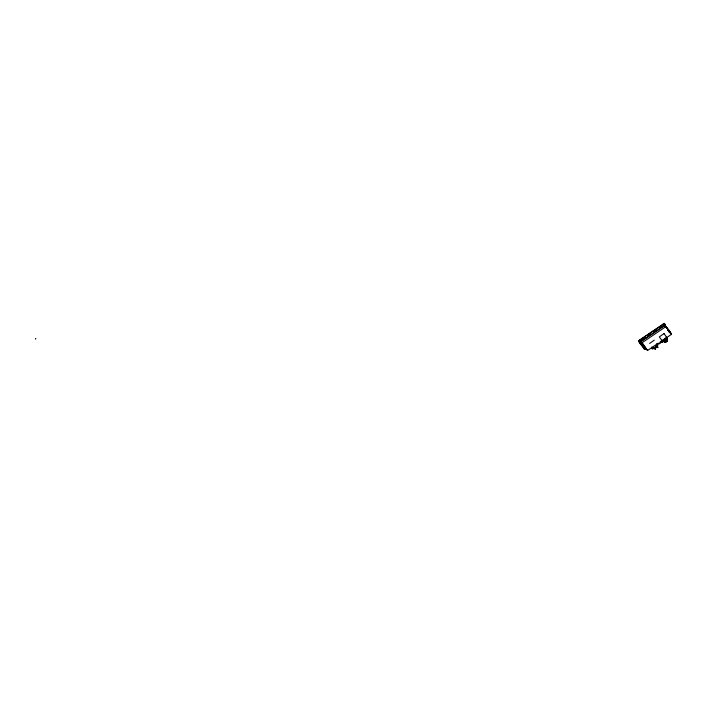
<?xml version="1.0" encoding="UTF-8"?>
<svg xmlns="http://www.w3.org/2000/svg" width="707" height="707" viewBox="0 0 707 707"><rect width="100%" height="100%" fill="white"/><g stroke="black" fill="none" stroke-linecap="round" stroke-linejoin="round"><path stroke-width="1.06" d="M661.938 341.605L661.655 342.223L662.15 341.463L661.699 341.419M652.464 348.251L652.181 348.878L652.367 347.685M652.667 348.109L652.181 348.878M35.659 338.9L35.562 338.971A12.956 1.105 -48.6 0 0 35.739 338.83L35.827 338.662M655.053 347.915L656.458 346.925M664.571 341.181L665.985 340.191M645.447 348.136L639.499 340.792L644.881 347.393M639.685 341.101L639.773 340.332L645.394 348.436M639.915 341.534L639.906 340.933M642.734 344.945L642.221 345.325L640.135 342.886L639.808 342.153L640.312 341.781M640.533 343.31C639.367 340.915 642.071 346.448 640.639 342.515M641.01 343.743L641.523 343.363L642.583 344.389L640.215 341.454L642.08 344.017M642.583 344.389L641.302 343.522M644.678 347.641L645.314 347.977M640.639 341.941L641.143 342.524M642.46 338.671L644.607 337.195L645.12 337.69L642.239 339.59L641.735 339.095C642.424 338.07 643.556 339.333 642.239 339.59M648.107 334.862C651.218 332.025 651.147 334.614 647.851 335.719L647.373 335.277L648.584 335.304M653.029 331.38L653.551 331.866L656.449 329.948L655.946 329.515L653.056 331.433M659.49 327.147C664.377 323.126 660.904 329.091 658.756 327.571L659.967 327.527M642.849 345.325L645.235 348.312L644.254 347.261L644.757 347.844M643.299 345.944L647.568 350.486L658.305 343.142L658.659 343.664L660.709 342.285L660.285 341.711M649.609 343.434L654.293 340.138M653.754 347.641L654.214 347.314L655.698 348.834L655.23 349.161L653.754 347.641L655.23 349.161M656.29 346.465L656.449 345.714L657.943 347.225L657.475 347.552L655.513 346.059M665.349 342.002L667.019 341.092L664.792 342.418L663.272 340.924L663.74 340.588L665.464 342.374L667.249 341.119L666.577 340.27L664.792 341.516L665.305 342.223L667.249 341.119M665.517 339.342L665.985 339.015L667.523 340.509L667.046 340.836L665.517 339.342L665.826 339.767M652.225 348.074L651.872 347.588L653.074 348.719L657.74 345.449L656.582 343.849M662.008 341.835L661.354 340.933L662.592 342.038L667.275 338.75L666.171 337.212M654.735 348.56L655.203 348.233M656.971 346.951L657.439 346.624M664.288 341.817L664.757 341.49M666.542 340.235L667.019 339.908M654.921 348.737L655.698 348.834M655.981 346.041L657.943 347.225M663.272 340.924L664.483 341.994L667.214 340.076M639.561 340.482L640.798 341.728L665.075 325.3L670.598 333.315M639.764 340.703L645.279 348.268L639.499 340.792M645.084 348.392L646.587 349.585M667.894 329.78L670.483 333.138M639.685 343.16L638.651 340.765L664.333 323.373L664.651 323.859M638.651 340.765L664.412 323.435M664.96 325.123L663.732 324.115L665.464 326.634C657.802 317.054 672.366 333.651 671.544 334.323L660.347 341.764M664.147 325.114L664.907 324.601L664.651 323.983M640.683 341.552L664.995 325.079M664.713 326.227L664.907 324.601M639.87 340.527L642.124 342.683L666.127 326.448M667.655 330.24L668.415 329.727C669.317 331.654 671.358 331.804 669.069 331.945M668.663 331.442L669.423 330.929L665.066 325.847L664.801 324.478M645.27 348.259L644.307 348.913L643.785 348.242M669.211 332.113L669.971 331.601M660.7 341.631L661.239 342.409L658.624 344.176L658.084 343.399M664.863 325.335C666.348 327.306 663.307 323.638 664.827 325.52M668.504 330.903L669.458 331.981M666.171 338.626L667.196 338.335L666.374 338.485M657.174 345.237L657.696 345.007L657.192 345.113M641.435 343.487L641.435 343.31M666.109 327.562L666.683 327.951L666.25 327.306M667.549 329.577L669.025 331.336M670.289 333.271L671.544 334.323M661.487 326.59L660.983 326.166M655.248 329.983L655.743 330.416M667.523 340.509L665.985 339.015M665.101 339.643L665.747 340.208M649.583 333.881L650.042 334.27M655.601 346.359L656.229 346.943L654.885 347.526M643.944 337.699L644.422 338.149L645.12 337.69M641.541 343.54L643.777 346.377M642.831 347.075L639.596 343.081L638.995 341.357M642.813 347.022L643.794 348.277M644.749 347.588L645.138 348.091M644.174 348.745L644.643 349.355L644.236 348.843M640.666 343.355L641.063 343.92L640.224 342.895M639.808 342.153L642.221 345.325M651.827 347.004L653.074 348.719M661.487 340.5L662.592 342.038M666.568 340.527L667.019 341.092M666.851 340.942C666.904 339.908 664.165 341.737 665.517 342.144M664.96 341.667L665.464 342.374M640.993 341.596L646.463 349.417M640.798 341.728L646.278 349.541M642.124 342.683L647.568 350.486M664.889 325.423L666.692 328.039M667.691 329.329L668.124 329.975L667.638 329.365M656.449 329.948L655.946 329.515M638.721 340.836L640.056 340.827M664.536 323.709L664.757 324.106L663.855 324.283M664.014 333.58L659.313 336.885L662.132 340.801L666.834 337.495L664.014 333.58M654.222 331.353L653.728 330.92L654.222 331.353"/></g></svg>
